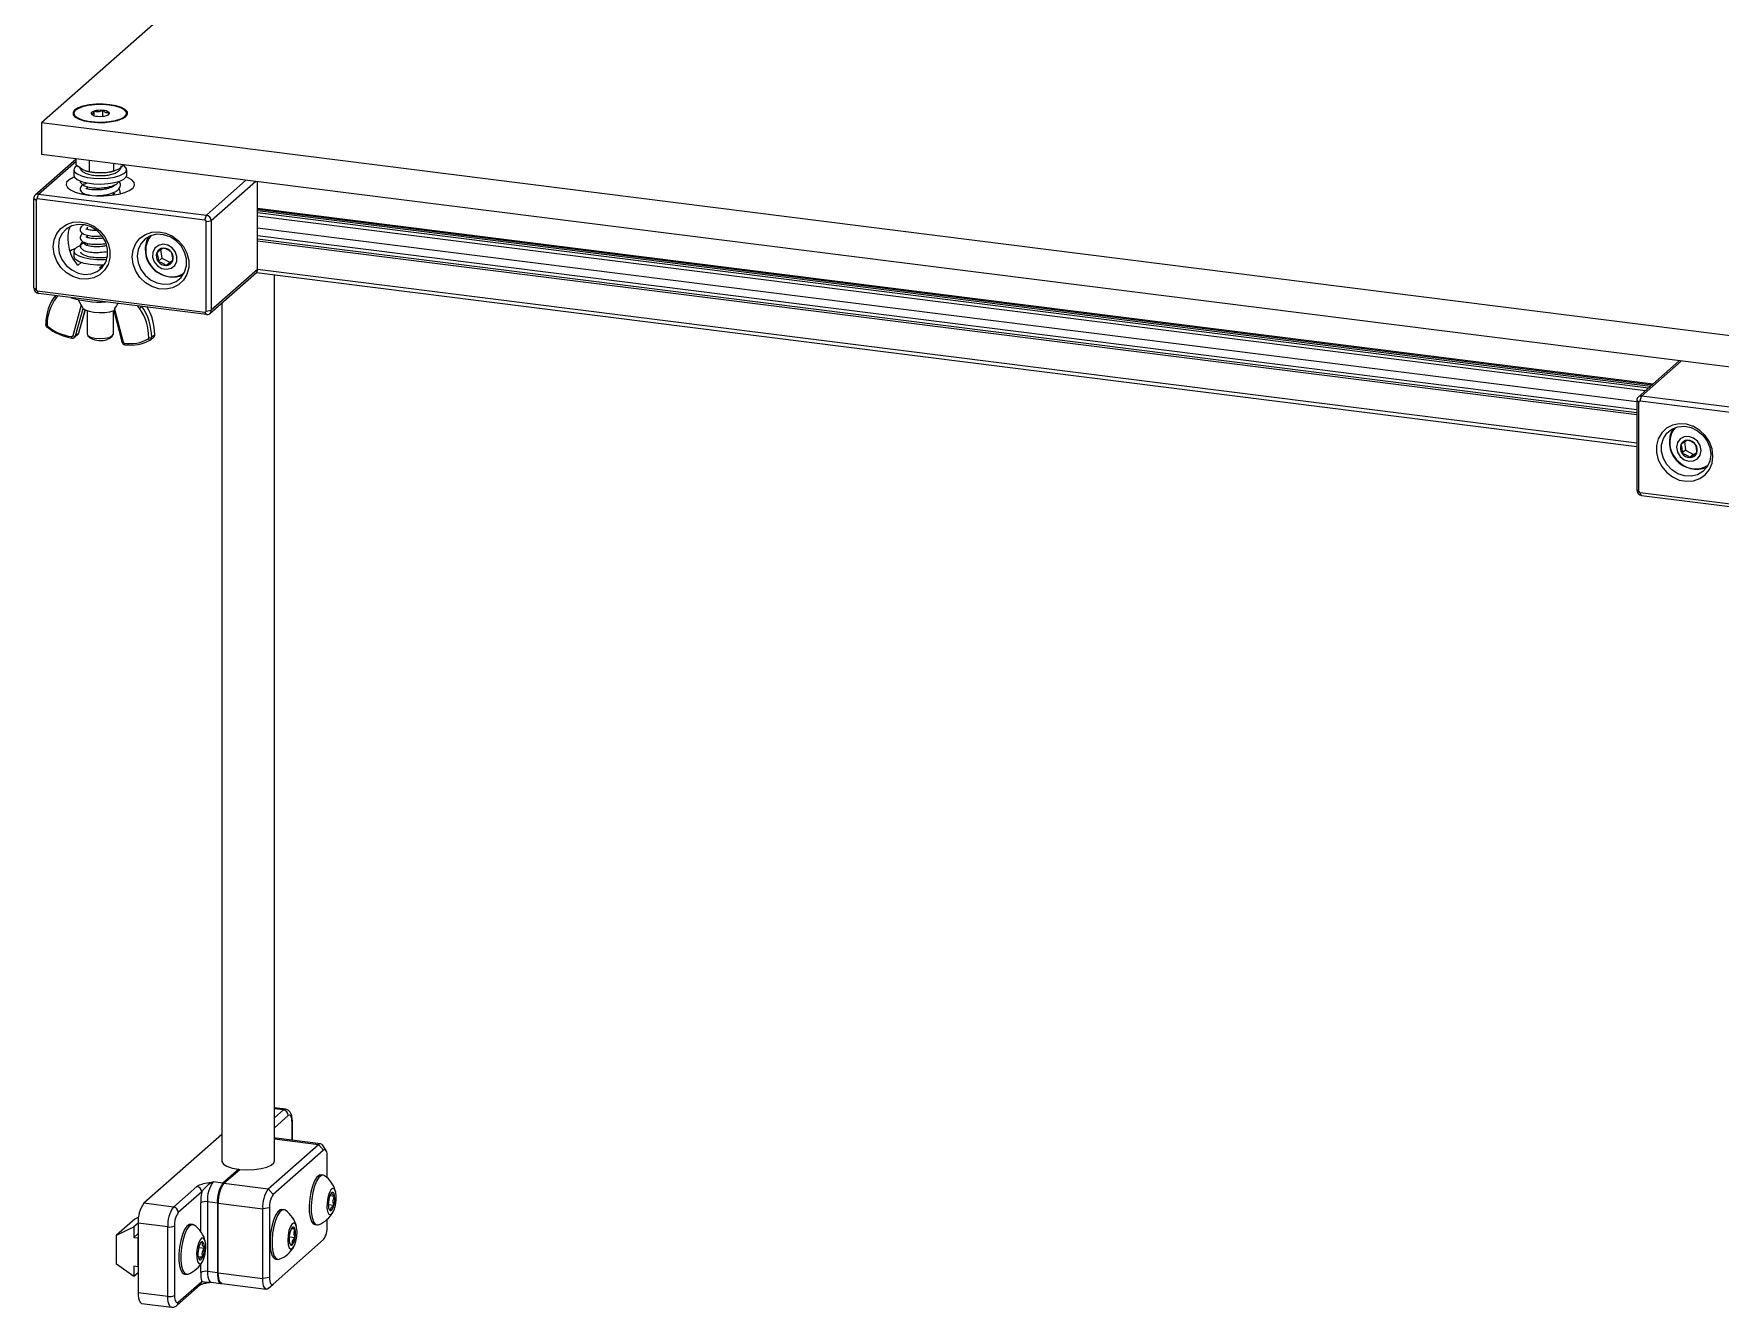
# Model space of a CAD drawing. Header units: millimetres. Extents: x 0 to 279, y 0 to 216.
# Drawn here: x 151.5 to 231.5, y 81.3 to 141.6 of the extents above; entities that cross this region are included whole.
import ezdxf

# ---------------------------------------------------------------- set-up
doc = ezdxf.new("R2010")
doc.units = ezdxf.units.MM

msp = doc.modelspace()

# ---------------------------------------------------------------- linework, layer by layer
at = {"color": 7, "linetype": 'Continuous', "lineweight": 25}
for p, q in [((182.491, 164.377), (151.909, 137.406)), ((153.447, 137.861), (153.447, 137.814)), ((154.275, 137.829), (154.318, 137.787)), ((154.402, 137.755), (154.402, 137.967)), ((154.824, 137.723), (154.824, 137.999)), ((155.947, 137.814), (155.947, 137.861)), ((235.629, 126.858), (151.909, 137.406)), ((151.909, 137.406), (151.909, 135.909)), ((153.545, 135.696), (151.609, 133.989)), ((235.629, 125.362), (151.909, 135.909)), ((153.447, 135.186), (153.447, 134.926)), ((153.545, 135.425), (153.545, 135.703)), ((153.545, 135.425), (153.866, 135.197)), ((154.187, 135.105), (154.187, 135.622)), ((155.339, 135.13), (155.339, 135.477)), ((155.339, 135.13), (155.594, 135.235)), ((155.349, 135.129), (155.409, 135.147)), ((155.947, 134.926), (155.947, 135.186)), ((154.072, 134.382), (154.072, 134.283)), ((155.353, 134.433), (155.318, 134.451)), ((155.322, 134.406), (155.322, 134.453)), ((162.156, 130.464), (162.156, 134.618)), ((151.541, 133.831), (151.65, 133.75)), ((151.541, 129.588), (151.541, 133.831)), ((151.65, 133.75), (151.65, 129.508)), ((151.708, 133.802), (151.774, 134.037)), ((159.659, 132.8), (151.708, 133.802)), ((151.774, 134.037), (159.725, 133.035)), ((153.875, 134.087), (153.822, 134.041)), ((154.072, 134.008), (154.072, 133.993)), ((155.322, 134.023), (155.322, 134.106)), ((159.659, 132.8), (159.725, 133.035)), ((159.718, 132.734), (159.959, 132.77)), ((159.959, 132.77), (159.959, 128.527)), ((162.156, 133.324), (228.27, 124.994)), ((162.156, 133.252), (228.199, 124.931)), ((162.156, 133.156), (228.104, 124.847)), ((162.156, 133.007), (227.956, 124.717)), ((154.072, 132.469), (154.072, 132.36)), ((154.072, 132.09), (154.072, 131.975)), ((159.718, 128.491), (159.718, 132.734)), ((162.156, 132.436), (227.543, 124.198)), ((162.156, 132.066), (227.543, 123.828)), ((153.447, 131.334), (153.447, 131.075)), ((154.072, 131.699), (154.072, 131.588)), ((157.546, 131.405), (157.608, 130.994)), ((153.789, 130.789), (153.646, 130.662)), ((154.665, 130.534), (154.809, 130.66)), ((154.665, 130.534), (154.823, 130.636)), ((157.608, 130.994), (157.438, 130.844)), ((157.608, 130.994), (157.986, 130.799)), ((157.986, 130.799), (157.816, 130.649)), ((157.986, 130.799), (158.131, 130.899)), ((162.156, 130.464), (159.959, 128.527)), ((151.541, 129.588), (151.65, 129.508)), ((159.891, 128.369), (162.096, 130.314)), ((162.1, 130.318), (227.543, 122.073)), ((162.955, 88.203), (162.955, 130.21)), ((151.708, 129.441), (159.659, 128.439)), ((151.774, 129.323), (151.708, 129.441)), ((159.725, 128.321), (151.774, 129.323)), ((153.649, 129.025), (153.851, 128.652)), ((160.455, 128.867), (160.455, 88.203)), ((153.677, 127.452), (153.978, 128.546)), ((154.072, 128.506), (154.072, 127.396)), ((155.322, 127.396), (155.322, 128.506)), ((155.335, 128.502), (155.716, 127.023)), ((155.377, 128.584), (155.78, 127.017)), ((159.725, 128.321), (159.659, 128.439)), ((159.718, 128.491), (159.959, 128.527)), ((153.482, 127.245), (153.629, 127.374)), ((153.671, 127.443), (153.524, 127.313)), ((154.112, 127.322), (154.252, 127.198)), ((155.141, 127.198), (155.281, 127.322)), ((157.085, 127.127), (157.232, 127.257)), ((157.28, 127.366), (157.132, 127.236)), ((157.057, 127.107), (157.085, 127.13)), ((229.554, 126.127), (227.611, 124.413)), ((227.652, 124.175), (227.543, 124.255)), ((227.543, 124.255), (227.543, 120.013)), ((227.652, 119.932), (227.652, 124.175)), ((227.711, 124.226), (227.777, 124.462)), ((227.711, 124.226), (235.662, 123.225)), ((235.728, 123.46), (227.777, 124.462)), ((229.862, 121.9), (229.691, 121.75)), ((229.811, 122.312), (229.862, 121.9)), ((229.862, 121.9), (230.235, 121.695)), ((230.235, 121.695), (230.065, 121.545)), ((230.235, 121.695), (230.387, 121.792)), ((227.652, 119.932), (227.543, 120.013)), ((235.662, 118.864), (227.711, 119.866)), ((227.777, 119.748), (227.711, 119.866)), ((227.777, 119.748), (235.728, 118.746)), ((163.47, 90.657), (162.955, 90.722)), ((163.803, 89.19), (163.803, 90.069)), ((160.455, 89.457), (156.759, 86.198)), ((162.663, 86.879), (165.049, 88.984)), ((162.992, 89.292), (162.955, 89.297)), ((165.143, 89.021), (163.038, 89.286)), ((165.283, 88.719), (165.049, 88.984)), ((165.4, 88.704), (165.225, 88.962)), ((165.283, 88.719), (162.897, 86.614)), ((165.46, 87.398), (165.46, 88.403)), ((160.511, 87.15), (160.044, 87.209)), ((161.263, 87.813), (160.511, 87.15)), ((160.558, 87.144), (161.31, 87.807)), ((161.263, 87.766), (161.263, 87.813)), ((165.263, 87.53), (165.166, 87.542)), ((158.162, 86.021), (159.27, 86.998)), ((159.504, 86.733), (158.396, 85.756)), ((160.558, 87.144), (162.663, 86.879)), ((162.897, 86.614), (162.663, 86.879)), ((165.582, 86.561), (165.807, 86.533)), ((165.695, 86.71), (165.633, 86.656)), ((158.162, 86.021), (156.759, 86.198)), ((160.246, 86.209), (159.779, 86.268)), ((159.779, 86.268), (159.779, 82.968)), ((160.246, 86.209), (160.246, 82.909)), ((160.293, 86.203), (162.398, 85.938)), ((160.293, 82.904), (160.293, 86.203)), ((162.72, 85.987), (162.398, 85.938)), ((162.398, 82.638), (162.398, 85.938)), ((162.72, 85.987), (162.72, 82.687)), ((163.407, 85.893), (163.31, 85.905)), ((165.508, 86.138), (165.774, 86.105)), ((156.356, 85.466), (155.472, 84.686)), ((155.472, 84.686), (156.291, 85.078)), ((156.493, 85.257), (156.291, 85.078)), ((156.291, 85.078), (156.291, 84.583)), ((156.356, 85.466), (156.513, 85.541)), ((157.897, 85.08), (156.493, 85.257)), ((156.493, 85.257), (156.493, 81.957)), ((157.897, 81.78), (157.897, 85.08)), ((158.219, 85.128), (158.219, 81.829)), ((159.082, 85.19), (158.986, 85.202)), ((163.762, 84.999), (163.934, 84.977)), ((164.87, 85.185), (164.966, 85.173)), ((165.46, 85.103), (165.46, 85.441)), ((155.472, 83.319), (155.472, 84.686)), ((156.493, 84.762), (156.291, 84.583)), ((156.291, 84.583), (156.478, 84.559)), ((156.493, 84.573), (156.478, 84.559)), ((156.478, 84.559), (156.478, 83.192)), ((159.364, 84.106), (159.634, 84.072)), ((162.897, 82.371), (165.283, 84.476)), ((163.656, 84.611), (163.94, 84.575)), ((156.291, 82.721), (155.472, 83.319)), ((156.478, 83.192), (156.291, 83.216)), ((156.291, 83.216), (156.291, 82.721)), ((156.493, 83.206), (156.478, 83.192)), ((159.336, 83.68), (159.555, 83.653)), ((159.371, 83.565), (159.402, 83.523)), ((163.013, 83.548), (163.11, 83.536)), ((156.493, 82.9), (156.291, 82.721)), ((158.396, 81.513), (159.504, 82.49)), ((158.689, 82.846), (158.786, 82.834)), ((160.246, 82.909), (159.779, 82.968)), ((159.869, 82.45), (159.917, 82.458)), ((159.95, 82.458), (160.418, 82.399)), ((160.293, 82.904), (162.398, 82.638)), ((160.464, 82.393), (162.569, 82.128)), ((162.72, 82.687), (162.398, 82.638)), ((162.663, 82.165), (162.897, 82.371)), ((157.897, 81.78), (156.493, 81.957)), ((158.327, 81.355), (159.435, 82.332)), ((156.665, 81.447), (158.068, 81.27))]:
    msp.add_line(p, q, dxfattribs=at)
at = {"color": 8, "linetype": 'Continuous', "lineweight": 25}
for p, q in [((151.774, 134.037), (153.545, 135.598)), ((161.6, 134.688), (159.725, 133.035)), ((162.068, 134.629), (159.959, 132.77)), ((162.156, 133.373), (228.318, 125.037)), ((162.156, 131.914), (227.543, 123.676)), ((162.156, 131.817), (227.543, 123.579)), ((162.156, 130.473), (227.543, 122.235)), ((153.79, 128.763), (153.393, 127.317)), ((153.524, 127.313), (153.881, 128.612)), ((153.975, 128.547), (153.671, 127.443)), ((229.651, 126.115), (227.777, 124.462)), ((163.377, 90.62), (162.955, 90.673)), ((162.955, 90.248), (163.377, 90.62)), ((163.611, 90.355), (162.955, 89.776)), ((163.787, 89.192), (163.787, 90.039)), ((162.955, 89.248), (165.049, 88.984)), ((159.456, 84.863), (159.456, 86.22)), ((159.456, 82.92), (159.456, 83.298))]:
    msp.add_line(p, q, dxfattribs=at)
at = {"color": 7, "linetype": 'Continuous', "lineweight": 25, "flags": 128}
for points in [[(154.237, 137.456), (154.567, 137.43), (154.907, 137.433), (155.232, 137.466), (155.52, 137.526), (155.752, 137.608), (155.913, 137.708), (155.99, 137.818), (155.98, 137.931), (155.882, 138.039), (155.703, 138.135), (155.455, 138.213), (155.156, 138.266), (154.826, 138.292), (154.487, 138.289), (154.162, 138.256), (153.873, 138.196), (153.641, 138.114), (153.481, 138.014), (153.403, 137.904), (153.414, 137.791), (153.512, 137.683), (153.691, 137.587), (153.938, 137.509), (154.237, 137.456)], [(153.845, 138.166), (153.63, 138.078), (153.494, 137.974), (153.447, 137.862), (153.493, 137.749), (153.628, 137.645), (153.842, 137.557), (154.12, 137.491), (154.441, 137.453), (154.78, 137.445), (155.114, 137.468), (155.416, 137.52), (155.665, 137.598), (155.842, 137.694), (155.935, 137.804), (155.935, 137.917), (155.844, 138.026), (155.668, 138.123), (155.419, 138.201), (155.117, 138.253), (154.784, 138.277), (154.444, 138.269), (154.123, 138.231), (153.845, 138.166)], [(154.402, 137.967), (154.363, 137.953), (154.33, 137.938), (154.303, 137.921), (154.283, 137.903), (154.27, 137.885), (154.264, 137.866), (154.266, 137.847), (154.275, 137.829)], [(154.992, 137.755), (155.031, 137.769), (155.064, 137.784), (155.091, 137.801), (155.111, 137.819), (155.124, 137.837), (155.129, 137.856), (155.128, 137.875), (155.119, 137.893)], [(153.594, 135.382), (153.509, 135.316), (153.448, 135.205), (153.479, 135.092), (153.6, 134.986), (153.803, 134.894), (154.072, 134.825), (154.387, 134.782), (154.726, 134.769), (155.062, 134.787), (155.371, 134.835), (155.63, 134.909), (155.82, 135.003), (155.82, 135.003)], [(155.82, 135.003), (155.926, 135.11), (155.941, 135.224), (155.864, 135.334), (155.785, 135.39)], [(153.469, 134.848), (153.405, 134.822), (153.213, 134.713), (153.1, 134.593), (153.073, 134.468), (153.134, 134.344), (153.28, 134.228), (153.501, 134.126), (153.787, 134.044), (154.122, 133.986)], [(153.447, 134.926), (153.479, 134.832), (153.6, 134.726), (153.803, 134.635), (154.072, 134.566), (154.387, 134.523), (154.726, 134.51), (155.062, 134.528), (155.371, 134.576), (155.63, 134.649), (155.82, 134.743)], [(154.122, 133.986), (154.488, 133.956), (154.865, 133.954), (155.234, 133.982), (155.573, 134.037), (155.865, 134.116), (156.094, 134.216), (156.248, 134.331), (156.318, 134.455), (156.3, 134.58), (156.197, 134.701), (156.012, 134.811), (155.924, 134.848)], [(155.82, 134.743), (155.926, 134.851), (155.947, 134.926)], [(152.468, 131.526), (152.51, 131.857), (152.634, 132.158), (152.833, 132.408), (153.092, 132.591), (153.397, 132.698), (153.728, 132.72), (154.065, 132.656), (154.385, 132.51), (154.67, 132.293), (154.901, 132.016), (155.063, 131.698), (155.147, 131.358), (155.147, 131.018), (155.063, 130.7), (154.901, 130.423), (154.67, 130.204), (154.385, 130.058), (154.065, 129.993), (153.728, 130.014), (153.397, 130.12), (153.092, 130.303), (152.833, 130.552), (152.634, 130.852), (152.51, 131.183), (152.468, 131.526)], [(152.71, 131.562), (152.753, 131.239), (152.88, 130.928), (153.081, 130.654), (153.341, 130.436), (153.641, 130.291), (153.959, 130.229), (154.271, 130.255), (154.553, 130.367), (154.786, 130.557), (154.952, 130.81), (155.037, 131.108), (155.037, 131.429), (154.952, 131.749), (154.786, 132.044), (154.553, 132.293), (154.271, 132.476), (153.959, 132.58), (153.641, 132.599), (153.341, 132.529), (153.081, 132.377), (152.88, 132.153), (152.753, 131.875), (152.71, 131.562)], [(156.21, 131.054), (156.252, 131.386), (156.376, 131.686), (156.574, 131.936), (156.834, 132.12), (157.139, 132.226), (157.47, 132.248), (157.806, 132.184), (158.127, 132.039), (158.412, 131.821), (158.642, 131.544), (158.805, 131.226), (158.889, 130.887), (158.889, 130.547), (158.805, 130.228), (158.642, 129.951), (158.412, 129.733), (158.127, 129.586), (157.806, 129.522), (157.47, 129.543), (157.139, 129.648), (156.834, 129.831), (156.574, 130.081), (156.376, 130.38), (156.252, 130.712), (156.21, 131.054)], [(156.451, 131.091), (156.495, 130.767), (156.622, 130.457), (156.823, 130.183), (157.083, 129.965), (157.383, 129.819), (157.701, 129.758), (158.012, 129.784), (158.295, 129.896), (158.528, 130.085), (158.693, 130.339), (158.779, 130.637), (158.779, 130.958), (158.693, 131.278), (158.528, 131.573), (158.295, 131.821), (158.012, 132.004), (157.701, 132.109), (157.383, 132.127), (157.083, 132.058), (156.823, 131.905), (156.622, 131.682), (156.495, 131.403), (156.451, 131.091)], [(153.484, 131.436), (153.362, 131.384), (153.238, 131.314)], [(154.997, 130.93), (154.889, 130.923), (154.549, 130.921), (154.22, 130.949), (153.926, 131.006), (153.689, 131.088), (153.527, 131.188), (153.451, 131.298), (153.468, 131.412), (153.577, 131.519), (153.738, 131.602)], [(158.331, 131.078), (158.253, 131.304), (158.098, 131.493), (157.891, 131.616), (157.663, 131.654), (157.449, 131.602), (157.281, 131.467), (157.185, 131.271), (157.176, 131.042), (157.254, 130.817), (157.408, 130.628), (157.615, 130.505), (157.843, 130.467), (158.057, 130.519), (158.225, 130.653), (158.321, 130.85), (158.331, 131.078)], [(154.869, 130.662), (154.549, 130.661), (154.22, 130.69), (153.926, 130.747), (153.689, 130.829), (153.527, 130.928), (153.451, 131.039), (153.447, 131.075)], [(162.096, 130.314), (162.107, 130.324), (162.124, 130.345)], [(153.851, 128.652), (153.874, 128.62), (153.987, 128.541), (154.165, 128.478), (154.393, 128.435), (154.648, 128.417), (154.908, 128.425), (155.149, 128.459), (155.348, 128.516)], [(152.107, 127.856), (152.108, 127.862), (152.114, 127.869)], [(152.175, 127.717), (152.175, 127.717), (152.179, 127.719), (152.185, 127.724)], [(154.072, 127.396), (154.111, 127.323), (154.239, 127.254), (154.437, 127.206), (154.674, 127.188), (154.915, 127.201), (155.123, 127.243)], [(155.141, 127.198), (155.129, 127.189), (155.02, 127.138)], [(155.123, 127.243), (155.265, 127.309), (155.321, 127.388), (155.322, 127.396)], [(156.969, 127.165), (156.981, 127.149), (156.993, 127.134), (157.006, 127.122), (157.019, 127.113), (157.031, 127.106), (157.042, 127.104), (157.052, 127.105), (157.061, 127.11)], [(157.28, 127.366), (157.285, 127.373), (157.286, 127.379)], [(155.866, 126.889), (155.872, 126.89), (155.879, 126.894)], [(231.16, 121.611), (231.118, 121.954), (230.994, 122.285), (230.795, 122.585), (230.536, 122.834), (230.231, 123.018), (229.9, 123.123), (229.563, 123.144), (229.243, 123.079), (228.958, 122.933), (228.727, 122.715), (228.565, 122.437), (228.481, 122.119), (228.481, 121.779), (228.565, 121.439), (228.727, 121.121), (228.958, 120.845), (229.243, 120.627), (229.563, 120.481), (229.9, 120.418), (230.231, 120.44), (230.536, 120.546), (230.795, 120.73), (230.994, 120.98), (231.118, 121.28), (231.16, 121.611)], [(231.051, 121.692), (231.007, 121.38), (230.881, 121.101), (230.68, 120.878), (230.419, 120.725), (230.119, 120.656), (229.802, 120.674), (229.49, 120.778), (229.207, 120.962), (228.975, 121.21), (228.809, 121.505), (228.723, 121.825), (228.723, 122.146), (228.809, 122.444), (228.975, 122.697), (229.207, 122.887), (229.49, 122.999), (229.802, 123.025), (230.119, 122.963), (230.419, 122.818), (230.68, 122.6), (230.881, 122.326), (231.007, 122.015), (231.051, 121.692)], [(230.241, 122.471), (230.017, 122.545), (229.793, 122.53), (229.603, 122.427), (229.475, 122.252), (229.429, 122.033), (229.473, 121.802), (229.599, 121.594), (229.788, 121.442), (230.011, 121.367), (230.235, 121.383), (230.425, 121.486), (230.553, 121.66), (230.599, 121.88), (230.555, 122.111), (230.43, 122.318), (230.241, 122.471)], [(163.787, 90.039), (163.784, 90.128), (163.774, 90.208), (163.758, 90.275), (163.736, 90.327), (163.709, 90.362), (163.678, 90.379), (163.645, 90.376), (163.611, 90.355)], [(163.015, 89.286), (162.999, 89.291), (162.955, 89.289)], [(162.955, 89.257), (162.996, 89.281), (163.038, 89.286)], [(160.455, 88.203), (160.457, 88.175), (160.532, 88.059), (160.701, 87.954), (160.951, 87.87), (161.263, 87.813)], [(161.31, 87.807), (161.651, 87.786), (161.996, 87.797), (162.319, 87.84), (162.594, 87.91), (162.801, 88.003), (162.924, 88.111), (162.955, 88.203)], [(165.46, 88.403), (165.457, 88.492), (165.447, 88.572), (165.43, 88.639), (165.408, 88.691), (165.381, 88.726), (165.351, 88.742), (165.318, 88.74), (165.283, 88.719)], [(165.166, 87.542), (165.082, 87.526), (164.968, 87.431), (164.857, 87.256), (164.758, 87.015), (164.679, 86.725), (164.625, 86.409), (164.6, 86.089), (164.606, 85.79), (164.642, 85.533), (164.707, 85.338), (164.794, 85.219), (164.87, 85.185)], [(165.329, 87.503), (165.288, 87.524), (165.178, 87.514), (165.064, 87.418), (164.954, 87.244), (164.855, 87.002), (164.776, 86.713), (164.721, 86.397), (164.696, 86.077), (164.702, 85.778), (164.739, 85.521), (164.803, 85.326), (164.89, 85.207), (164.995, 85.173), (165.036, 85.182)], [(165.877, 86.343), (165.879, 86.575), (165.848, 86.762), (165.788, 86.876), (165.71, 86.9), (165.623, 86.83), (165.543, 86.676), (165.481, 86.463), (165.446, 86.222), (165.443, 85.99), (165.474, 85.803), (165.534, 85.689), (165.613, 85.665), (165.699, 85.735), (165.779, 85.889), (165.842, 86.102), (165.877, 86.343)], [(165.807, 86.533), (165.8, 86.576), (165.791, 86.615), (165.779, 86.648), (165.765, 86.674), (165.749, 86.694), (165.732, 86.707), (165.714, 86.712), (165.695, 86.71)], [(163.31, 85.905), (163.231, 85.892), (163.117, 85.8), (163.006, 85.629), (162.907, 85.39), (162.826, 85.103), (162.771, 84.787), (162.744, 84.467), (162.748, 84.167), (162.784, 83.907), (162.847, 83.709), (162.933, 83.586), (163.013, 83.548)], [(163.472, 85.866), (163.437, 85.885), (163.328, 85.88), (163.213, 85.788), (163.102, 85.617), (163.003, 85.378), (162.923, 85.091), (162.867, 84.775), (162.841, 84.455), (162.845, 84.154), (162.88, 83.895), (162.943, 83.697), (163.03, 83.574), (163.133, 83.535), (163.18, 83.545)], [(165.515, 86.032), (165.522, 85.989), (165.532, 85.95), (165.544, 85.917), (165.557, 85.891), (165.573, 85.871), (165.59, 85.858), (165.608, 85.853), (165.628, 85.855)], [(158.986, 85.202), (158.919, 85.194), (158.805, 85.112), (158.694, 84.949), (158.592, 84.717), (158.51, 84.434), (158.451, 84.12), (158.421, 83.8), (158.422, 83.496), (158.454, 83.231), (158.514, 83.025), (158.598, 82.893), (158.689, 82.846)], [(159.148, 85.164), (159.124, 85.178), (159.016, 85.182), (158.902, 85.1), (158.79, 84.937), (158.689, 84.705), (158.606, 84.422), (158.548, 84.108), (158.518, 83.787), (158.519, 83.483), (158.55, 83.219), (158.611, 83.013), (158.695, 82.881), (158.797, 82.833), (158.856, 82.843)], [(164.026, 84.863), (164.006, 85.069), (163.955, 85.21), (163.882, 85.266), (163.796, 85.227), (163.713, 85.099), (163.643, 84.903), (163.598, 84.667), (163.584, 84.428), (163.604, 84.222), (163.655, 84.081), (163.728, 84.025), (163.814, 84.064), (163.897, 84.192), (163.967, 84.388), (164.012, 84.624), (164.026, 84.863)], [(163.934, 84.977), (163.923, 85.01), (163.909, 85.037), (163.893, 85.057), (163.876, 85.07), (163.858, 85.075), (163.839, 85.073), (163.819, 85.064), (163.799, 85.048)], [(159.67, 83.809), (159.699, 84.051), (159.695, 84.277), (159.658, 84.451), (159.594, 84.549), (159.513, 84.554), (159.426, 84.467), (159.349, 84.299), (159.291, 84.077), (159.262, 83.835), (159.266, 83.61), (159.303, 83.435), (159.368, 83.337), (159.449, 83.332), (159.535, 83.42), (159.613, 83.587), (159.67, 83.809)], [(159.559, 84.363), (159.541, 84.371), (159.522, 84.373), (159.503, 84.367), (159.483, 84.353), (159.463, 84.333), (159.443, 84.306), (159.424, 84.272), (159.406, 84.234)], [(163.675, 84.314), (163.687, 84.281), (163.701, 84.254), (163.717, 84.234), (163.734, 84.221), (163.752, 84.216), (163.771, 84.218), (163.791, 84.227), (163.811, 84.243)], [(159.402, 83.523), (159.42, 83.515), (159.439, 83.514), (159.459, 83.52), (159.479, 83.533), (159.499, 83.553), (159.518, 83.58), (159.537, 83.614), (159.555, 83.653)], [(160.246, 82.909), (160.251, 82.776), (160.266, 82.657), (160.291, 82.556), (160.324, 82.478), (160.364, 82.425), (160.41, 82.4), (160.441, 82.4)], [(160.464, 82.393), (160.457, 82.395), (160.411, 82.42), (160.371, 82.472), (160.338, 82.55), (160.313, 82.651), (160.298, 82.77), (160.293, 82.904)], [(162.663, 82.165), (162.611, 82.133), (162.561, 82.129), (162.516, 82.154), (162.475, 82.207), (162.442, 82.285), (162.418, 82.386), (162.403, 82.505), (162.398, 82.638)], [(162.72, 82.687), (162.723, 82.598), (162.733, 82.518), (162.75, 82.451), (162.772, 82.399), (162.799, 82.364), (162.829, 82.348), (162.862, 82.35), (162.897, 82.371)], [(156.493, 81.957), (156.499, 81.823), (156.514, 81.704), (156.538, 81.603), (156.571, 81.525), (156.611, 81.473), (156.657, 81.448), (156.665, 81.447)], [(158.219, 81.829), (158.222, 81.74), (158.232, 81.66), (158.249, 81.593), (158.271, 81.541), (158.297, 81.506), (158.328, 81.489), (158.361, 81.492), (158.396, 81.513)]]:
    msp.add_lwpolyline(points, dxfattribs=at)
at = {"color": 8, "linetype": 'Continuous', "lineweight": 25, "flags": 128}
for points in [[(152.618, 129.124), (152.604, 129.138), (152.591, 129.153), (152.581, 129.168), (152.574, 129.182), (152.57, 129.196), (152.569, 129.208), (152.571, 129.218), (152.574, 129.222)], [(152.618, 129.124), (152.693, 129.205), (152.695, 129.207)], [(156.554, 128.629), (156.48, 128.728), (156.477, 128.73)], [(152.174, 127.824), (152.156, 127.827), (152.14, 127.831), (152.126, 127.836), (152.116, 127.842), (152.11, 127.848), (152.107, 127.855), (152.107, 127.856)], [(153.33, 127.277), (153.331, 127.258), (153.333, 127.242), (153.336, 127.228), (153.341, 127.217), (153.346, 127.21), (153.353, 127.206), (153.354, 127.206)], [(153.671, 127.443), (153.676, 127.45), (153.677, 127.452)], [(155.78, 127.017), (155.762, 127.015), (155.747, 127.014), (155.734, 127.015), (155.724, 127.017), (155.718, 127.02), (155.716, 127.023)], [(155.843, 126.96), (155.843, 126.942), (155.845, 126.925), (155.849, 126.911), (155.853, 126.9), (155.859, 126.893), (155.865, 126.89), (155.866, 126.889)], [(163.377, 90.62), (163.428, 90.652), (163.47, 90.657)], [(163.803, 90.069), (163.8, 90.055), (163.787, 90.039)], [(159.779, 82.968), (159.784, 82.835), (159.799, 82.716), (159.823, 82.615), (159.856, 82.537), (159.896, 82.484), (159.942, 82.459), (159.949, 82.458)], [(158.068, 81.27), (158.06, 81.271), (158.014, 81.296), (157.974, 81.349), (157.941, 81.427), (157.917, 81.527), (157.902, 81.647), (157.897, 81.78)]]:
    msp.add_lwpolyline(points, dxfattribs=at)
at = {"color": 7, "linetype": 'Continuous', "lineweight": 25}
for centre, radius, start, end in [((154.565, 138.174), 0.451, 229.98736, 270.61874), ((154.697, 136.879), 1.127, 83.56269, 105.20862), ((154.696, 138.843), 1.127, 263.56269, 285.20862), ((154.828, 137.548), 0.451, 49.98736, 90.61874), ((154.644, 137.133), 2.087, 248.10715, 273.28145), ((154.741, 137.397), 2.348, 270.54046, 284.99705), ((151.744, 133.836), 0.203, 81.39863, 181.42061), ((151.701, 133.751), 0.0509, 81.39863, 181.42061), ((159.649, 132.732), 0.0683, 1.05871, 81.76054), ((159.686, 132.765), 0.273, 1.05871, 81.76054), ((157.888, 131.436), 1.061, 146.48465, 180.77435), ((157.925, 131.367), 1.077, 139.47925, 201.55249), ((158.13, 131.406), 1.303, 179.31226, 291.7733), ((157.781, 131.106), 0.432, 159.83483, 217.39247), ((157.696, 131.126), 0.346, 90.84084, 158.03986), ((157.694, 131.013), 0.459, 35.09085, 90.32359), ((157.726, 131.014), 0.432, 339.83483, 37.39247), ((158.165, 131.423), 1.322, 200.02683, 242.79242), ((157.813, 131.108), 0.459, 215.09085, 270.32359), ((157.811, 130.995), 0.346, 270.84084, 338.03986), ((151.814, 129.593), 0.273, 181.05871, 261.76054), ((158.08, 131.168), 1.056, 240.57861, 304.02814), ((151.718, 129.509), 0.0683, 181.05871, 261.76054), ((154.256, 127.894), 2.143, 141.6066, 180.68912), ((154.229, 127.849), 2.054, 141.6066, 180.68912), ((154.664, 133.402), 4.487, 252.05881, 273.57968), ((154.451, 127.191), 2.547, 0.5558, 34.34991), ((154.476, 127.211), 2.657, 0.5558, 34.34991), ((154.64, 127.343), 2.64, 0.50356, 30.29449), ((159.667, 128.49), 0.0509, 261.39863, 1.42061), ((159.756, 128.522), 0.203, 261.39863, 1.42061), ((152.25, 127.825), 0.0755, 181.00052, 231.63919), ((153.683, 129.556), 2.366, 230.74105, 262.32418), ((153.631, 129.514), 2.257, 230.74105, 262.32418), ((153.338, 127.332), 0.0561, 261.17655, 344.66188), ((153.463, 127.453), 0.153, 242.56963, 293.23473), ((154.706, 128.067), 0.98, 242.3942, 288.6866), ((156.092, 128.786), 1.842, 262.21273, 298.43481), ((156.941, 127.215), 0.0568, 299.72935, 1.32928), ((157.036, 127.418), 0.205, 259.22613, 297.8883), ((155.854, 127.036), 0.0763, 194.45414, 261.61064), ((156.141, 128.808), 1.931, 262.21273, 298.43481), ((227.746, 124.26), 0.203, 81.39863, 181.42061), ((227.703, 124.176), 0.0509, 81.39863, 181.42061), ((230.376, 122.275), 1.284, 149.9626, 292.85664), ((230.175, 122.264), 1.068, 138.36797, 201.83141), ((229.958, 122.021), 0.346, 89.04771, 156.12764), ((229.953, 121.906), 0.462, 33.71732, 88.70108), ((230.426, 122.319), 1.322, 200.02683, 242.79242), ((230.038, 122.002), 0.428, 158.08025, 215.9999), ((230.075, 122.006), 0.462, 213.71732, 268.70108), ((230.071, 121.891), 0.346, 269.04771, 336.12764), ((229.99, 121.911), 0.428, 338.08025, 35.9999), ((230.34, 122.073), 1.064, 240.8309, 303.77586), ((227.816, 120.018), 0.273, 181.05871, 261.76054), ((227.72, 119.933), 0.0683, 181.05871, 261.76054), ((163.338, 90.35), 0.273, 1.05871, 81.76054), ((165.129, 88.912), 0.107, 27.36609, 138.2724), ((161.252, 86.361), 1.477, 144.93094, 183.59311), ((164.572, 86.42), 1.322, 13.66124, 55.07131), ((159.231, 86.728), 0.273, 1.05871, 81.76054), ((162.364, 86.21), 2.908, 169.64284, 179.81007), ((161.72, 86.302), 1.477, 144.93094, 183.59311), ((161.767, 86.296), 1.477, 144.93094, 183.59311), ((163.871, 86.031), 1.477, 144.93094, 183.59311), ((163.702, 86.048), 0.984, 144.93094, 183.59311), ((166.685, 86.155), 1.177, 165.00158, 186.01773), ((165.904, 86.42), 0.358, 125.84883, 173.61504), ((164.637, 86.41), 1.177, 345.00158, 6.01773), ((157.967, 85.349), 1.477, 144.93094, 183.59311), ((159.37, 85.172), 1.477, 144.93094, 183.59311), ((158.123, 85.751), 0.273, 1.05871, 81.76054), ((159.201, 85.19), 0.984, 144.93094, 183.59311), ((159.687, 85.785), 0.492, 79.22613, 117.8883), ((162.716, 84.783), 1.322, 13.66124, 55.07131), ((164.572, 86.42), 1.322, 290.56718, 331.97725), ((165.418, 86.145), 0.358, 305.84883, 353.61504), ((157.989, 85.563), 0.492, 259.22613, 297.8883), ((158.391, 84.08), 1.322, 13.66124, 55.07131), ((164.332, 84.649), 0.665, 143.15668, 174.21312), ((162.991, 84.762), 0.968, 348.83843, 12.85324), ((164.477, 85.042), 0.984, 324.93094, 3.59311), ((160.486, 83.815), 1.159, 158.80098, 180.04307), ((158.475, 84.072), 1.159, 338.80098, 0.04307), ((159.242, 84.126), 0.396, 352.15559, 36.6779), ((162.716, 84.783), 1.322, 290.56718, 331.97725), ((164.619, 84.529), 0.968, 168.83843, 192.85324), ((163.278, 84.642), 0.665, 323.15668, 354.21312), ((158.391, 84.08), 1.322, 290.56718, 331.97725), ((159.72, 83.76), 0.396, 172.15559, 216.6779), ((159.687, 82.485), 0.492, 79.22613, 117.8883), ((161.167, 82.891), 1.711, 179.03457, 193.54844), ((157.989, 82.264), 0.492, 259.22613, 297.8883)]:
    msp.add_arc(centre, radius, start, end, dxfattribs=at)
at = {"color": 8, "linetype": 'Continuous', "lineweight": 25}
for centre, radius, start, end in [((155.969, 129.584), 1.121, 301.47653, 308.44809), ((152.29, 127.682), 0.121, 136.09831, 163.10708), ((153.389, 127.348), 0.139, 310.31586, 345.03947), ((153.537, 127.478), 0.139, 311.58933, 345.03019), ((156.988, 127.233), 0.144, 313.17633, 1.14707), ((157.134, 127.364), 0.145, 312.23296, 0.90273), ((159.295, 82.487), 0.208, 312.15804, 0.97766), ((158.189, 81.509), 0.207, 311.89773, 1.21295)]:
    msp.add_arc(centre, radius, start, end, dxfattribs=at)
at = {"color": 7, "linetype": 'Continuous', "lineweight": 25}
msp.add_ellipse((161.973, 130.539), major_axis=(-0.098, 0.239), ratio=0.646291, start_param=3.550273, end_param=4.147684, dxfattribs=at)
for points, knots in [([(154.402, 137.967), (154.383, 137.923), (154.352, 137.847), (154.307, 137.817), (154.285, 137.825), (154.275, 137.829)], [0, 0, 0, 0, 0.439117, 0.751367, 1, 1, 1, 1]), ([(154.824, 137.999), (154.763, 137.97), (154.66, 137.921), (154.51, 137.928), (154.435, 137.955), (154.402, 137.967)], [0, 0, 0, 0, 0.439117, 0.751367, 1, 1, 1, 1]), ([(155.119, 137.893), (155.102, 137.889), (155.055, 137.875), (154.968, 137.883), (154.884, 137.938), (154.838, 137.984), (154.824, 137.999)], [0, 0, 0, 0, 0.180942, 0.506293, 0.843975, 1, 1, 1, 1]), ([(155.048, 137.763), (155.062, 137.78), (155.086, 137.81), (155.109, 137.867), (155.119, 137.893)], [0, 0, 0, 0, 0.551083, 1, 1, 1, 1]), ([(153.703, 135.332), (153.716, 135.289), (153.743, 135.2), (153.846, 135.103), (153.989, 135.021), (154.197, 134.957), (154.436, 134.917), (154.598, 134.914), (154.666, 134.913)], [0, 0, 0, 0, 0.129743, 0.267764, 0.433655, 0.643654, 0.850704, 1, 1, 1, 1]), ([(153.866, 135.197), (153.916, 135.175), (154.024, 135.127), (154.13, 135.113), (154.187, 135.105)], [0, 0, 0, 0, 0.461748, 1, 1, 1, 1]), ([(154.666, 134.913), (154.689, 134.912), (154.802, 134.906), (155.007, 134.925), (155.256, 134.971), (155.455, 135.044), (155.593, 135.138), (155.684, 135.255), (155.688, 135.343), (155.69, 135.38)], [0, 0, 0, 0, 0.0468196, 0.229359, 0.4139374, 0.6056081, 0.7723673, 0.9038556, 1, 1, 1, 1]), ([(155.594, 135.235), (155.634, 135.264), (155.702, 135.314), (155.768, 135.389), (155.796, 135.42)], [0, 0, 0, 0, 0.5839712, 1, 1, 1, 1]), ([(154.072, 134.543), (154.019, 134.53), (153.891, 134.498), (153.781, 134.412), (153.736, 134.297), (153.756, 134.188), (153.829, 134.105), (153.941, 134.043), (154.072, 134.002), (154.174, 133.987), (154.212, 133.981)], [0, 0, 0, 0, 0.135385, 0.327797, 0.428425, 0.531543, 0.646507, 0.777823, 0.917247, 1, 1, 1, 1]), ([(153.771, 134.567), (153.767, 134.575), (153.754, 134.594), (153.748, 134.629), (153.753, 134.652), (153.756, 134.663)], [0, 0, 0, 0, 0.272905, 0.694213, 1, 1, 1, 1]), ([(153.77, 134.567), (153.807, 134.522), (153.874, 134.442), (154.114, 134.359), (154.365, 134.323), (154.631, 134.317), (154.914, 134.334), (155.229, 134.4), (155.477, 134.496), (155.551, 134.597), (155.578, 134.635)], [0, 0, 0, 0, 0.149782, 0.268402, 0.413608, 0.488941, 0.606625, 0.757807, 0.908781, 1, 1, 1, 1]), ([(155.373, 134.477), (155.377, 134.473), (155.39, 134.459), (155.357, 134.428), (155.27, 134.369), (155.156, 134.322), (155.014, 134.281), (154.861, 134.251), (154.709, 134.234), (154.562, 134.226), (154.42, 134.227), (154.287, 134.238), (154.171, 134.255), (154.08, 134.28), (154.026, 134.296), (154.007, 134.317), (154.007, 134.306), (154.007, 134.306)], [0, 0, 0, 0, 0.039769, 0.150898, 0.220841, 0.301143, 0.380259, 0.454105, 0.522232, 0.587287, 0.653916, 0.721957, 0.791005, 0.860521, 0.930186, 0.995813, 1, 1, 1, 1]), ([(154.187, 135.105), (154.263, 135.091), (154.453, 135.056), (154.647, 135.052), (154.763, 135.05)], [0, 0, 0, 0, 0.4016721, 1, 1, 1, 1]), ([(154.553, 133.963), (154.616, 133.964), (154.737, 133.966), (154.927, 133.991), (155.112, 134.029), (155.287, 134.084), (155.435, 134.155), (155.55, 134.24), (155.624, 134.338), (155.654, 134.445), (155.647, 134.556), (155.601, 134.609), (155.578, 134.635)], [0, 0, 0, 0, 0.101444, 0.1972032, 0.3074186, 0.4176524, 0.5273275, 0.6361107, 0.7376592, 0.8301412, 0.9158703, 1, 1, 1, 1]), ([(154.763, 135.05), (154.835, 135.053), (154.98, 135.06), (155.147, 135.088), (155.267, 135.113), (155.315, 135.125), (155.339, 135.13)], [0, 0, 0, 0, 0.3709451, 0.7452023, 0.872566, 1, 1, 1, 1]), ([(155.372, 134.071), (155.368, 134.063), (155.361, 134.05), (155.317, 134.011), (155.279, 133.994), (155.278, 133.994)], [0, 0, 0, 0, 0.520466, 0.986116, 1, 1, 1, 1]), ([(155.648, 134.067), (155.646, 134.099), (155.643, 134.17), (155.611, 134.242), (155.575, 134.274), (155.57, 134.278)], [0, 0, 0, 0, 0.412168, 0.921899, 1, 1, 1, 1]), ([(153.255, 132.473), (153.226, 132.396), (153.174, 132.26), (153.155, 131.982), (153.171, 131.667), (153.244, 131.283), (153.393, 130.92), (153.573, 130.736), (153.646, 130.662)], [0, 0, 0, 0, 0.173034, 0.304581, 0.436473, 0.60965, 0.842698, 1, 1, 1, 1]), ([(153.888, 132.166), (153.874, 132.161), (153.827, 132.142), (153.778, 132.085), (153.738, 132.002), (153.75, 131.894), (153.817, 131.806), (153.925, 131.742), (154.099, 131.685), (154.331, 131.654), (154.61, 131.65), (154.816, 131.664), (154.935, 131.688), (154.955, 131.692)], [0, 0, 0, 0, 0.031612, 0.105895, 0.182595, 0.261148, 0.347683, 0.446715, 0.554281, 0.715736, 0.818764, 0.968351, 1, 1, 1, 1]), ([(153.877, 132.547), (153.844, 132.525), (153.783, 132.484), (153.742, 132.402), (153.745, 132.299), (153.803, 132.196), (153.951, 132.106), (154.217, 132.049), (154.499, 132.029), (154.681, 132.046), (154.754, 132.052)], [0, 0, 0, 0, 0.106822, 0.197253, 0.265385, 0.343824, 0.528246, 0.710658, 0.885188, 1, 1, 1, 1]), ([(154.832, 131.941), (154.83, 131.941), (154.782, 131.932), (154.68, 131.924), (154.535, 131.917), (154.394, 131.921), (154.263, 131.933), (154.151, 131.952), (154.068, 131.974), (154.018, 131.996), (154.011, 131.998), (154.008, 131.998)], [0, 0, 0, 0, 0.004947, 0.130203, 0.252178, 0.377142, 0.50466, 0.633778, 0.763523, 0.893389, 1, 1, 1, 1]), ([(154.507, 132.305), (154.464, 132.305), (154.379, 132.306), (154.259, 132.318), (154.143, 132.338), (154.052, 132.361), (154.013, 132.389), (154.013, 132.377), (154.013, 132.374)], [0, 0, 0, 0, 0.159717, 0.318996, 0.516503, 0.743051, 0.946584, 1, 1, 1, 1]), ([(153.869, 131.783), (153.831, 131.752), (153.767, 131.699), (153.737, 131.597), (153.753, 131.538), (153.761, 131.507)], [0, 0, 0, 0, 0.410972, 0.693658, 1, 1, 1, 1]), ([(153.882, 131.688), (153.87, 131.687), (153.841, 131.683), (153.804, 131.663), (153.774, 131.633), (153.755, 131.597), (153.749, 131.555), (153.752, 131.522), (153.762, 131.507), (153.763, 131.504)], [0, 0, 0, 0, 0.142875, 0.323651, 0.466637, 0.624396, 0.79074, 0.957085, 1, 1, 1, 1]), ([(153.751, 131.298), (153.768, 131.268), (153.804, 131.21), (153.957, 131.128), (154.186, 131.061), (154.482, 131.024), (154.771, 131.017), (154.937, 131.038), (155.005, 131.047)], [0, 0, 0, 0, 0.158141, 0.316361, 0.502787, 0.687044, 0.871641, 1, 1, 1, 1]), ([(153.762, 131.504), (153.796, 131.461), (153.856, 131.384), (154.076, 131.304), (154.354, 131.264), (154.692, 131.268), (154.928, 131.294), (155.036, 131.322), (155.043, 131.324)], [0, 0, 0, 0, 0.199579, 0.358978, 0.583752, 0.778916, 0.98576, 1, 1, 1, 1]), ([(154.001, 131.619), (153.997, 131.627), (153.988, 131.645), (153.96, 131.669), (153.923, 131.687), (153.895, 131.688), (153.882, 131.688)], [0, 0, 0, 0, 0.178816, 0.430441, 0.74857, 1, 1, 1, 1]), ([(154.983, 131.584), (154.93, 131.573), (154.829, 131.553), (154.645, 131.536), (154.474, 131.532), (154.311, 131.543), (154.168, 131.562), (154.036, 131.594), (154.015, 131.609), (154.004, 131.617)], [0, 0, 0, 0, 0.121035, 0.229467, 0.390758, 0.48307, 0.617887, 0.791377, 1, 1, 1, 1]), ([(157.691, 131.472), (157.655, 131.449), (157.593, 131.409), (157.474, 131.326), (157.406, 131.277), (157.376, 131.255)], [0, 0, 0, 0, 0.439117, 0.751367, 1, 1, 1, 1]), ([(157.376, 131.255), (157.383, 131.235), (157.404, 131.18), (157.432, 131.066), (157.44, 130.941), (157.438, 130.867), (157.438, 130.844)], [0, 0, 0, 0, 0.180942, 0.506293, 0.843975, 1, 1, 1, 1]), ([(158.069, 131.277), (158.024, 131.313), (157.947, 131.374), (157.805, 131.437), (157.726, 131.461), (157.691, 131.472)], [0, 0, 0, 0, 0.439117, 0.751367, 1, 1, 1, 1]), ([(158.131, 130.865), (158.132, 130.889), (158.133, 130.962), (158.125, 131.088), (158.098, 131.201), (158.076, 131.257), (158.069, 131.277)], [0, 0, 0, 0, 0.1560255, 0.4937074, 0.8190578, 1, 1, 1, 1]), ([(157.438, 130.844), (157.501, 130.824), (157.609, 130.79), (157.737, 130.715), (157.791, 130.669), (157.816, 130.649)], [0, 0, 0, 0, 0.439117, 0.751367, 1, 1, 1, 1]), ([(157.816, 130.649), (157.87, 130.688), (157.963, 130.755), (158.068, 130.826), (158.112, 130.853), (158.131, 130.865)], [0, 0, 0, 0, 0.439117, 0.751367, 1, 1, 1, 1]), ([(155.377, 128.584), (155.38, 128.59), (155.431, 128.679), (155.48, 128.768), (155.526, 128.85)], [0, 0, 0, 0, 0.074908, 1, 1, 1, 1]), ([(155.377, 128.584), (155.371, 128.574), (155.358, 128.55), (155.352, 128.528), (155.348, 128.516)], [0, 0, 0, 0, 0.419373, 1, 1, 1, 1]), ([(152.107, 127.856), (152.109, 127.835), (152.114, 127.792), (152.143, 127.745), (152.167, 127.724), (152.175, 127.717)], [0, 0, 0, 0, 0.405163, 0.806055, 1, 1, 1, 1]), ([(153.354, 127.206), (153.374, 127.206), (153.413, 127.205), (153.457, 127.222), (153.474, 127.24), (153.478, 127.244)], [0, 0, 0, 0, 0.444977, 0.8793578, 1, 1, 1, 1]), ([(153.627, 127.377), (153.638, 127.386), (153.661, 127.407), (153.672, 127.436), (153.677, 127.452)], [0, 0, 0, 0, 0.455681, 1, 1, 1, 1]), ([(157.23, 127.258), (157.237, 127.263), (157.259, 127.28), (157.281, 127.323), (157.285, 127.361), (157.286, 127.379)], [0, 0, 0, 0, 0.176557, 0.612511, 1, 1, 1, 1]), ([(155.716, 127.023), (155.723, 127.003), (155.738, 126.963), (155.786, 126.917), (155.832, 126.895), (155.859, 126.89), (155.866, 126.889)], [0, 0, 0, 0, 0.296374, 0.605296, 0.901151, 1, 1, 1, 1]), ([(229.963, 122.368), (229.926, 122.346), (229.863, 122.309), (229.741, 122.23), (229.671, 122.182), (229.641, 122.161)], [0, 0, 0, 0, 0.439117, 0.751367, 1, 1, 1, 1]), ([(230.337, 122.163), (230.322, 122.176), (230.275, 122.217), (230.178, 122.284), (230.059, 122.337), (229.989, 122.36), (229.963, 122.368)], [0, 0, 0, 0, 0.156025, 0.493707, 0.819058, 1, 1, 1, 1]), ([(229.641, 122.161), (229.657, 122.111), (229.685, 122.024), (229.696, 121.871), (229.693, 121.787), (229.691, 121.75)], [0, 0, 0, 0, 0.439117, 0.751367, 1, 1, 1, 1]), ([(229.691, 121.75), (229.717, 121.742), (229.788, 121.719), (229.906, 121.666), (230.003, 121.6), (230.05, 121.558), (230.065, 121.545)], [0, 0, 0, 0, 0.180942, 0.506293, 0.843975, 1, 1, 1, 1]), ([(230.065, 121.545), (230.12, 121.582), (230.215, 121.647), (230.323, 121.714), (230.368, 121.74), (230.388, 121.751)], [0, 0, 0, 0, 0.439117, 0.751367, 1, 1, 1, 1]), ([(230.388, 121.751), (230.389, 121.818), (230.392, 121.932), (230.367, 122.073), (230.346, 122.135), (230.337, 122.163)], [0, 0, 0, 0, 0.439117, 0.751367, 1, 1, 1, 1]), ([(163.803, 90.069), (163.803, 90.107), (163.8, 90.224), (163.771, 90.376), (163.705, 90.519), (163.607, 90.612), (163.519, 90.659), (163.473, 90.655), (163.47, 90.655)], [0, 0, 0, 0, 0.140413, 0.426985, 0.641217, 0.819275, 0.985863, 1, 1, 1, 1]), ([(159.27, 86.998), (159.309, 87.023), (159.402, 87.083), (159.682, 87.154), (159.914, 87.19), (160.043, 87.209), (160.044, 87.209)], [0, 0, 0, 0, 0.247749, 0.586729, 0.997819, 1, 1, 1, 1]), ([(160.044, 87.209), (160.043, 87.209), (160.026, 87.202), (159.931, 87.158), (159.774, 87.042), (159.597, 86.87), (159.529, 86.77), (159.504, 86.733)], [0, 0, 0, 0, 0.0029641, 0.0850509, 0.4797289, 0.8057255, 1, 1, 1, 1]), ([(165.807, 86.533), (165.767, 86.561), (165.698, 86.61), (165.677, 86.671), (165.689, 86.698), (165.695, 86.71)], [0, 0, 0, 0, 0.439117, 0.751367, 1, 1, 1, 1]), ([(165.774, 86.105), (165.766, 86.127), (165.742, 86.197), (165.726, 86.322), (165.759, 86.445), (165.795, 86.51), (165.807, 86.533)], [0, 0, 0, 0, 0.156025, 0.493707, 0.819058, 1, 1, 1, 1]), ([(165.524, 85.946), (165.534, 85.932), (165.557, 85.901), (165.603, 85.87), (165.628, 85.855)], [0, 0, 0, 0, 0.484159, 1, 1, 1, 1]), ([(165.628, 85.855), (165.624, 85.893), (165.619, 85.96), (165.689, 86.047), (165.748, 86.087), (165.774, 86.105)], [0, 0, 0, 0, 0.439117, 0.751367, 1, 1, 1, 1]), ([(163.934, 84.977), (163.891, 84.991), (163.817, 85.013), (163.787, 85.036), (163.795, 85.044), (163.799, 85.048)], [0, 0, 0, 0, 0.439117, 0.751367, 1, 1, 1, 1]), ([(163.94, 84.575), (163.931, 84.596), (163.9, 84.662), (163.874, 84.78), (163.895, 84.895), (163.924, 84.956), (163.934, 84.977)], [0, 0, 0, 0, 0.156025, 0.493707, 0.819058, 1, 1, 1, 1]), ([(159.559, 84.363), (159.509, 84.348), (159.45, 84.331), (159.433, 84.306), (159.431, 84.303)], [0, 0, 0, 0, 0.859093, 1, 1, 1, 1]), ([(159.555, 83.653), (159.55, 83.674), (159.533, 83.743), (159.53, 83.866), (159.576, 83.987), (159.619, 84.05), (159.634, 84.072)], [0, 0, 0, 0, 0.156025, 0.493707, 0.819058, 1, 1, 1, 1]), ([(159.634, 84.072), (159.599, 84.117), (159.54, 84.193), (159.531, 84.294), (159.551, 84.342), (159.559, 84.363)], [0, 0, 0, 0, 0.439117, 0.751367, 1, 1, 1, 1]), ([(163.679, 84.297), (163.679, 84.295), (163.677, 84.287), (163.731, 84.267), (163.786, 84.25), (163.811, 84.243)], [0, 0, 0, 0, 0.20785, 0.648849, 1, 1, 1, 1]), ([(163.811, 84.243), (163.805, 84.293), (163.796, 84.38), (163.86, 84.496), (163.916, 84.55), (163.94, 84.575)], [0, 0, 0, 0, 0.4391165, 0.7513669, 1, 1, 1, 1]), ([(159.402, 83.523), (159.4, 83.545), (159.397, 83.582), (159.469, 83.625), (159.529, 83.644), (159.555, 83.653)], [0, 0, 0, 0, 0.4391165, 0.7513669, 1, 1, 1, 1]), ([(159.437, 82.333), (159.436, 82.333), (159.434, 82.331), (159.463, 82.349), (159.531, 82.376), (159.665, 82.413), (159.788, 82.438), (159.865, 82.45), (159.869, 82.45)], [0, 0, 0, 0, 0.098327, 0.215408, 0.38721, 0.642034, 0.981184, 1, 1, 1, 1]), ([(159.917, 82.455), (159.924, 82.458), (159.934, 82.462), (159.945, 82.457), (159.949, 82.456)], [0, 0, 0, 0, 0.685612, 1, 1, 1, 1]), ([(158.069, 81.272), (158.11, 81.271), (158.191, 81.269), (158.277, 81.314), (158.316, 81.345), (158.327, 81.355)], [0, 0, 0, 0, 0.428317, 0.829572, 1, 1, 1, 1])]:
    msp.add_open_spline(points, degree=3, knots=knots, dxfattribs=at)
at = {"color": 8, "linetype": 'Continuous', "lineweight": 25}
msp.add_open_spline([(159.504, 82.49), (159.529, 82.487), (159.597, 82.48), (159.748, 82.44), (159.864, 82.46), (159.916, 82.469)], degree=3, knots=[0, 0, 0, 0, 0.248046, 0.664272, 1, 1, 1, 1], dxfattribs=at)

doc.saveas('drawing.dxf')
